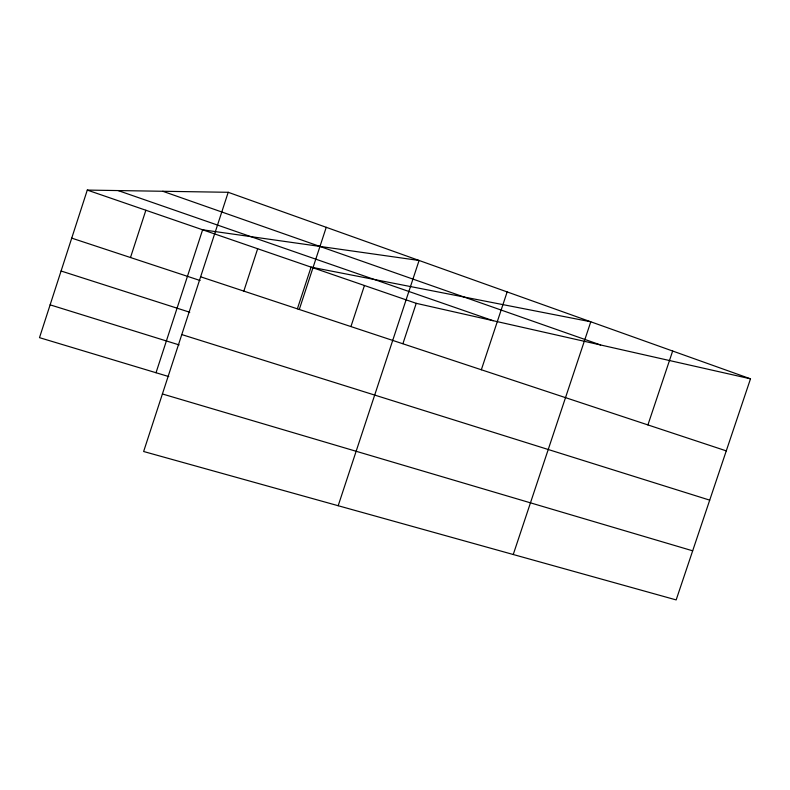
<?xml version="1.0" encoding="UTF-8"?>
<svg xmlns="http://www.w3.org/2000/svg" width="790" height="790" viewBox="0 0 790 790"><rect width="100%" height="100%" fill="white"/><g stroke="black" fill="none" stroke-linecap="round" stroke-linejoin="round"><path stroke-width="1.19" d="M228.201 192.296L143.632 451.505L676.161 599.916L750.5 378.825L228.201 192.296L87.285 190.084L39.5 337.656L168.774 376.573M130.498 257.53L145.864 210.249M156.025 372.732L202.625 229.791L419.085 260.473L338.179 505.728M243.814 291.125L257.668 248.741M297.405 308.781L311.072 267.129L590.782 321.787L513.243 554.511M299.282 309.473L326.24 227.313M350.987 326.418L364.447 285.506M402.93 343.63L416.231 303.33L750.5 378.825M481.337 369.76L507.15 291.915M647.918 424.921L672.655 351.027M162.404 393.973L692.672 550.818M50.126 304.851L179.103 344.904M181.779 334.575L709.706 500.139M61.077 271.01L189.758 312.248M71.732 238.136L200.107 280.509M200.63 276.806L726.277 450.873M87.285 190.084L416.231 303.33M118.105 190.568L493.079 320.691M162.77 191.269L600.647 344.983"/></g></svg>
